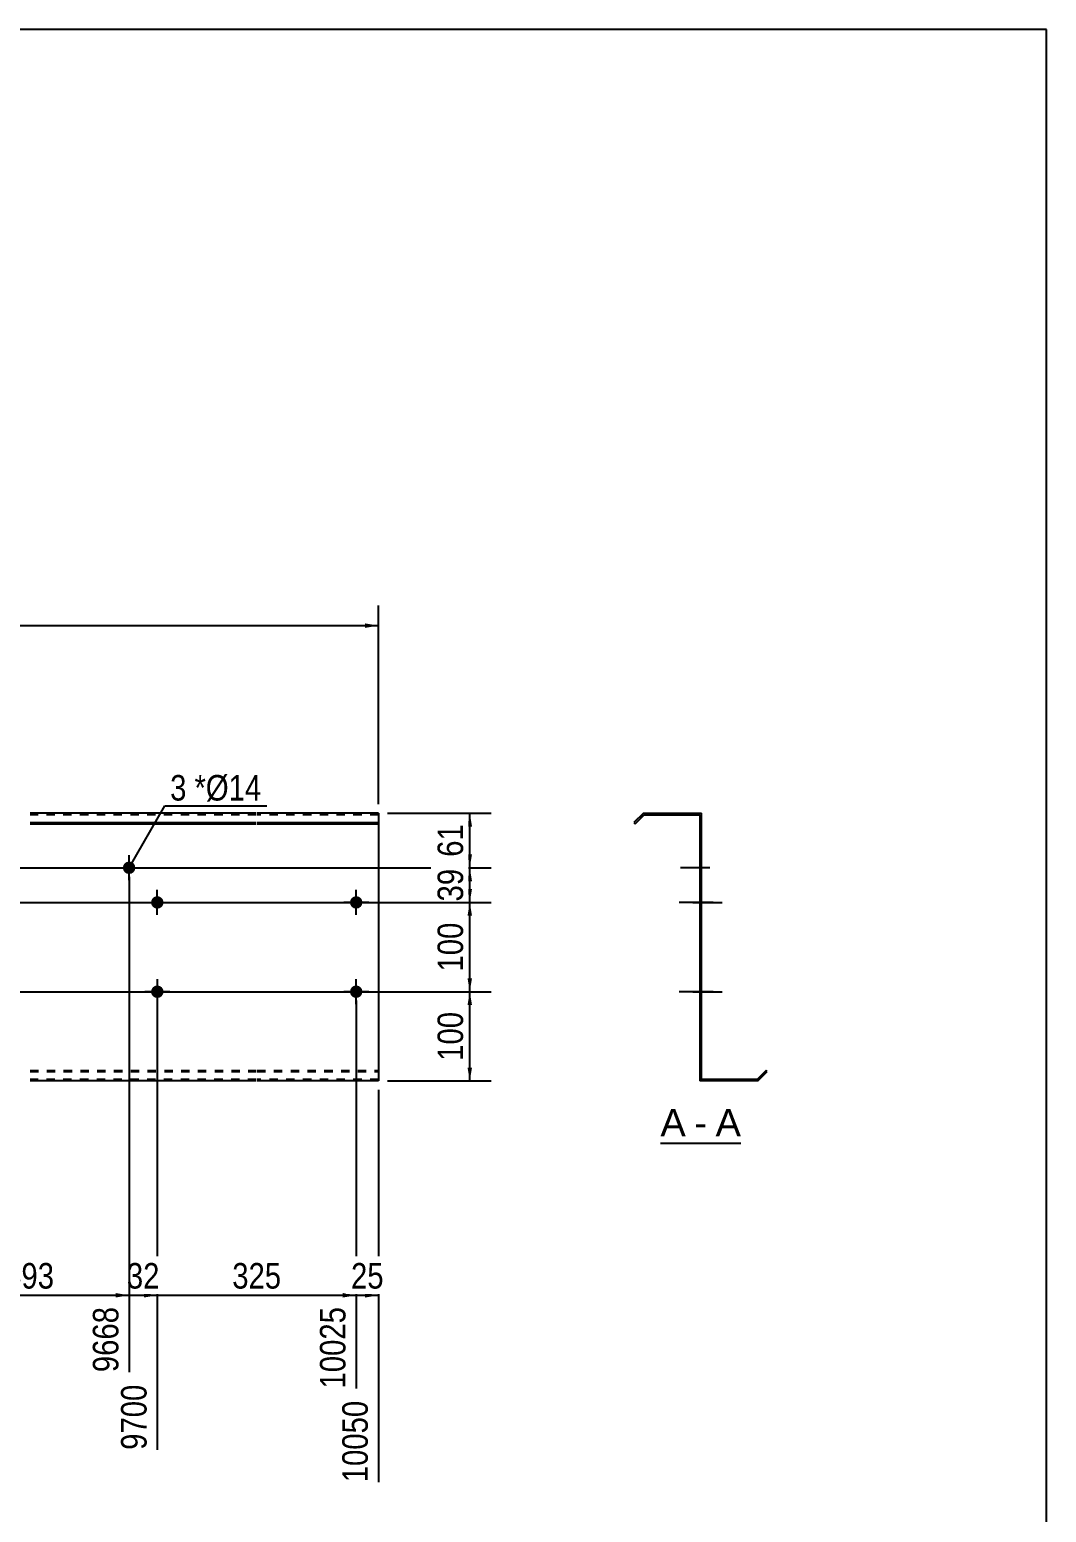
# Model space of a CAD drawing. Header units: millimetres. Extents: x -68 to 335, y -174 to 103.
# Drawn here: x 220.7 to 334.6, y -63.3 to 102.8 of the extents above; entities that cross this region are included whole.
import ezdxf

# ---------------------------------------------------------------- set-up
doc = ezdxf.new("R2010")
doc.units = ezdxf.units.MM
doc.linetypes.add('DXK_LINE_DOT1', pattern=[1.8814, 0.9407, -0.9407])
doc.styles.add('Arial', font='ARIAL.TTF', dxfattribs={"height": 0.2})
doc.styles.add('Arial Narrow', font='ARIALN.TTF', dxfattribs={"height": 0.2})

# ---------------------------------------------------------------- blocks, each defined once
blk = doc.blocks.new('Unknown-629097293-2005')
at = {"color": 5, "linetype": 'Continuous'}
for p, q in [((334.62, 102.75), (-65.38, 102.75)), ((334.62, -174.25), (334.62, 102.75))]:
    blk.add_line(p, q, dxfattribs=at)
blk = doc.blocks.new('Unknown-629097293-12 - 1227')
at = {"color": 7, "linetype": 'Continuous'}
blk.add_line((291.36, -21.95), (300.39, -21.95), dxfattribs=at)
at = {"color": 0, "linetype": 'Continuous'}
for points in [[(294.2, -21.2), (294.2, -18), (291.36, -18), (291.36, -21.2)], [(296.58, -21.2), (296.58, -18), (295.16, -18), (295.16, -21.2)], [(300.39, -21.2), (300.39, -18), (297.54, -18), (297.54, -21.2)]]:
    blk.add_wipeout(points, dxfattribs=at)
at = {"color": 96, "linetype": 'Continuous', "style": 'Arial'}
for s, p in [('A', (291.36, -21.2)), ('A', (297.54, -21.2)), ('-', (295.16, -21.2))]:
    blk.add_text(s, height=3.06, dxfattribs=at).set_placement(p)
blk = doc.blocks.new('Part-629097293-1204 - 1201')
at = {"color": 2, "linetype": 'Continuous'}
for p, q in [((246.07, 15), (220.72, 15)), ((259.77, 15), (246.17, 15)), ((259.77, 15), (259.77, 13.94)), ((220.72, 13.94), (246.07, 13.94)), ((220.72, 13.81), (246.07, 13.81)), ((246.17, 13.94), (259.77, 13.94)), ((246.17, 13.81), (259.77, 13.81)), ((259.77, 13.94), (259.77, -15)), ((246.07, -15), (220.72, -15)), ((259.77, -15), (246.17, -15))]:
    blk.add_line(p, q, dxfattribs=at)
at = {"color": 7, "linetype": 'DXK_LINE_DOT1'}
for p, q in [((246.07, 14.82), (220.72, 14.82)), ((259.77, 14.82), (246.17, 14.82)), ((220.72, -13.81), (246.07, -13.81)), ((220.72, -13.94), (246.07, -13.94)), ((246.07, -14.82), (220.72, -14.82)), ((246.17, -13.81), (259.77, -13.81)), ((246.17, -13.94), (259.77, -13.94)), ((259.77, -14.82), (246.17, -14.82))]:
    blk.add_line(p, q, dxfattribs=at)
blk = doc.blocks.new('Bolt-629097293-1208 - 1201')
at = {"linetype": 'Continuous'}
blk.add_hatch(color=3, dxfattribs=at).paths.add_polyline_path([(231.12, 8.88, -1), (232.52, 8.88, -1)])
at = {"color": 3, "linetype": 'Continuous'}
for p, q in [((231.82, 7.48), (231.82, 10.28)), ((230.42, 8.88), (233.22, 8.88))]:
    blk.add_line(p, q, dxfattribs=at)
blk = doc.blocks.new('Bolt-629097293-1220 - 1201')
at = {"linetype": 'Continuous'}
blk.add_hatch(color=3, dxfattribs=at).paths.add_polyline_path([(234.28, 5, -1), (235.68, 5, -1)])
at = {"color": 3, "linetype": 'Continuous'}
for p, q in [((233.58, 5), (236.38, 5)), ((234.98, 3.6), (234.98, 6.4))]:
    blk.add_line(p, q, dxfattribs=at)
blk = doc.blocks.new('Bolt-629097293-1221 - 1201')
at = {"linetype": 'Continuous'}
blk.add_hatch(color=3, dxfattribs=at).paths.add_polyline_path([(235.68, -5, -1), (234.28, -5, -1)])
at = {"color": 3, "linetype": 'Continuous'}
for p, q in [((234.98, -3.6), (234.98, -6.4)), ((236.38, -5), (233.58, -5))]:
    blk.add_line(p, q, dxfattribs=at)
blk = doc.blocks.new('Bolt-629097293-1222 - 1201')
at = {"linetype": 'Continuous'}
for points in [[(151.08, 5, -1), (152.48, 5, -1)], [(256.57, 5, -1), (257.97, 5, -1)]]:
    blk.add_hatch(color=3, dxfattribs=at).paths.add_polyline_path(points)
at = {"color": 3, "linetype": 'Continuous'}
for p, q in [((153.18, 5), (150.38, 5)), ((151.78, 3.6), (151.78, 6.4)), ((258.67, 5), (255.87, 5)), ((257.27, 3.6), (257.27, 6.4))]:
    blk.add_line(p, q, dxfattribs=at)
blk = doc.blocks.new('Bolt-629097293-1223 - 1201')
at = {"linetype": 'Continuous'}
for points in [[(151.08, -5, -1), (152.48, -5, -1)], [(256.57, -5, -1), (257.97, -5, -1)]]:
    blk.add_hatch(color=3, dxfattribs=at).paths.add_polyline_path(points)
at = {"color": 3, "linetype": 'Continuous'}
for p, q in [((151.78, -6.4), (151.78, -3.6)), ((257.27, -6.4), (257.27, -3.6)), ((153.18, -5), (150.38, -5)), ((258.67, -5), (255.87, -5))]:
    blk.add_line(p, q, dxfattribs=at)
blk = doc.blocks.new('Bolt-629097293-1232 - 1227')
at = {"linetype": 'Continuous'}
blk.add_hatch(color=3, dxfattribs=at).paths.add_polyline_path([(295.78, 9.58), (295.78, 8.18), (295.96, 8.18), (295.96, 9.58)])
at = {"color": 3, "linetype": 'Continuous'}
for p, q in [((296.91, 8.88), (293.61, 8.88)), ((295.96, 9.58), (295.78, 9.58)), ((295.96, 8.18), (295.78, 8.18))]:
    blk.add_line(p, q, dxfattribs=at)
blk = doc.blocks.new('Part-629097293-1228 - 1227')
at = {"color": 2, "linetype": 'Continuous'}
for p, q in [((289.46, 15), (288.4, 13.94)), ((289.46, 15), (295.96, 15)), ((295.96, -14.82), (295.96, 15)), ((288.4, 13.94), (288.53, 13.81)), ((288.53, 13.81), (289.54, 14.82)), ((289.54, 14.82), (295.78, 14.82)), ((295.78, 14.82), (295.78, -15)), ((302.21, -14.82), (295.96, -14.82)), ((303.21, -13.81), (302.21, -14.82)), ((302.28, -15), (303.34, -13.94)), ((303.34, -13.94), (303.21, -13.81)), ((302.28, -15), (295.78, -15))]:
    blk.add_line(p, q, dxfattribs=at)
blk = doc.blocks.new('Bolt-629097293-1229 - 1227')
at = {"linetype": 'Continuous'}
for points in [[(295.78, 5.7), (295.78, 4.3), (295.96, 4.3), (295.96, 5.7)], [(295.78, 5.7), (295.78, 4.3), (295.96, 4.3), (295.96, 5.7)], [(295.78, 5.7), (295.78, 4.3), (295.96, 4.3), (295.96, 5.7)], [(295.78, -4.3), (295.78, -5.7), (295.96, -5.7), (295.96, -4.3)], [(295.78, -4.3), (295.78, -5.7), (295.96, -5.7), (295.96, -4.3)], [(295.78, -4.3), (295.78, -5.7), (295.96, -5.7), (295.96, -4.3)]]:
    blk.add_hatch(color=3, dxfattribs=at).paths.add_polyline_path(points)
at = {"color": 3, "linetype": 'Continuous'}
for p, q in [((297.26, 5), (293.46, 5)), ((297.26, 5), (293.46, 5)), ((297.26, 5), (293.46, 5)), ((295.96, 5.7), (295.78, 5.7)), ((295.96, 5.7), (295.78, 5.7)), ((295.96, 5.7), (295.78, 5.7)), ((295.96, 4.3), (295.78, 4.3)), ((295.96, 4.3), (295.78, 4.3)), ((295.96, 4.3), (295.78, 4.3)), ((295.96, -4.3), (295.78, -4.3)), ((295.96, -4.3), (295.78, -4.3)), ((295.96, -4.3), (295.78, -4.3)), ((297.26, -5), (293.46, -5)), ((297.26, -5), (293.46, -5)), ((297.26, -5), (293.46, -5)), ((295.96, -5.7), (295.78, -5.7)), ((295.96, -5.7), (295.78, -5.7)), ((295.96, -5.7), (295.78, -5.7))]:
    blk.add_line(p, q, dxfattribs=at)
blk = doc.blocks.new('Bolt-629097293-1230 - 1227')
at = {"linetype": 'Continuous'}
blk.add_hatch(color=3, dxfattribs=at).paths.add_polyline_path([(295.96, -5.7), (295.96, -4.3), (295.78, -4.3), (295.78, -5.7)])
at = {"color": 3, "linetype": 'Continuous'}
for p, q in [((295.96, -4.3), (295.78, -4.3)), ((296.76, -5), (295.78, -5)), ((295.96, -5.7), (295.78, -5.7))]:
    blk.add_line(p, q, dxfattribs=at)
blk = doc.blocks.new('Bolt-629097293-1231 - 1227')
at = {"linetype": 'Continuous'}
blk.add_hatch(color=3, dxfattribs=at).paths.add_polyline_path([(295.78, 5.7), (295.78, 4.3), (295.96, 4.3), (295.96, 5.7)])
at = {"color": 3, "linetype": 'Continuous'}
for p, q in [((296.91, 5), (293.61, 5)), ((295.96, 5.7), (295.78, 5.7)), ((295.96, 4.3), (295.78, 4.3))]:
    blk.add_line(p, q, dxfattribs=at)
blk = doc.blocks.new('Bolt-629097293-1233 - 1227')
at = {"linetype": 'Continuous'}
blk.add_hatch(color=3, dxfattribs=at).paths.add_polyline_path([(295.78, 9.58), (295.78, 8.18), (295.96, 8.18), (295.96, 9.58)])
at = {"color": 3, "linetype": 'Continuous'}
for p, q in [((296.91, 8.88), (293.61, 8.88)), ((295.96, 9.58), (295.78, 9.58)), ((295.96, 8.18), (295.78, 8.18))]:
    blk.add_line(p, q, dxfattribs=at)
blk = doc.blocks.new('Bolt-629097293-1234 - 1227')
at = {"linetype": 'Continuous'}
for points in [[(295.78, 5.7), (295.78, 4.3), (295.96, 4.3), (295.96, 5.7)], [(295.78, 5.7), (295.78, 4.3), (295.96, 4.3), (295.96, 5.7)], [(295.78, 5.7), (295.78, 4.3), (295.96, 4.3), (295.96, 5.7)], [(295.78, -4.3), (295.78, -5.7), (295.96, -5.7), (295.96, -4.3)], [(295.78, -4.3), (295.78, -5.7), (295.96, -5.7), (295.96, -4.3)], [(295.78, -4.3), (295.78, -5.7), (295.96, -5.7), (295.96, -4.3)]]:
    blk.add_hatch(color=3, dxfattribs=at).paths.add_polyline_path(points)
at = {"color": 3, "linetype": 'Continuous'}
for p, q in [((297.26, 5), (293.46, 5)), ((297.26, 5), (293.46, 5)), ((297.26, 5), (293.46, 5)), ((295.96, 5.7), (295.78, 5.7)), ((295.96, 5.7), (295.78, 5.7)), ((295.96, 5.7), (295.78, 5.7)), ((295.96, 4.3), (295.78, 4.3)), ((295.96, 4.3), (295.78, 4.3)), ((295.96, 4.3), (295.78, 4.3)), ((295.96, -4.3), (295.78, -4.3)), ((295.96, -4.3), (295.78, -4.3)), ((295.96, -4.3), (295.78, -4.3)), ((297.26, -5), (293.46, -5)), ((297.26, -5), (293.46, -5)), ((297.26, -5), (293.46, -5)), ((295.96, -5.7), (295.78, -5.7)), ((295.96, -5.7), (295.78, -5.7)), ((295.96, -5.7), (295.78, -5.7))]:
    blk.add_line(p, q, dxfattribs=at)
blk = doc.blocks.new('Bolt-629097293-1235 - 1227')
at = {"linetype": 'Continuous'}
blk.add_hatch(color=3, dxfattribs=at).paths.add_polyline_path([(295.96, -5.7), (295.96, -4.3), (295.78, -4.3), (295.78, -5.7)])
at = {"color": 3, "linetype": 'Continuous'}
for p, q in [((295.96, -4.3), (295.78, -4.3)), ((296.76, -5), (295.78, -5)), ((295.96, -5.7), (295.78, -5.7))]:
    blk.add_line(p, q, dxfattribs=at)
blk = doc.blocks.new('Bolt-629097293-1236 - 1227')
at = {"linetype": 'Continuous'}
blk.add_hatch(color=3, dxfattribs=at).paths.add_polyline_path([(295.78, 5.7), (295.78, 4.3), (295.96, 4.3), (295.96, 5.7)])
at = {"color": 3, "linetype": 'Continuous'}
for p, q in [((296.91, 5), (293.61, 5)), ((295.96, 5.7), (295.78, 5.7)), ((295.96, 4.3), (295.78, 4.3))]:
    blk.add_line(p, q, dxfattribs=at)
blk = doc.blocks.new('Bolt-629097293-1237 - 1227')
at = {"linetype": 'Continuous'}
blk.add_hatch(color=3, dxfattribs=at).paths.add_polyline_path([(295.78, 9.58), (295.78, 8.18), (295.96, 8.18), (295.96, 9.58)])
at = {"color": 3, "linetype": 'Continuous'}
for p, q in [((296.91, 8.88), (293.61, 8.88)), ((295.96, 9.58), (295.78, 9.58)), ((295.96, 8.18), (295.78, 8.18))]:
    blk.add_line(p, q, dxfattribs=at)
blk = doc.blocks.new('Bolt-629097293-1238 - 1227')
at = {"linetype": 'Continuous'}
blk.add_hatch(color=3, dxfattribs=at).paths.add_polyline_path([(295.78, 9.58), (295.78, 8.18), (295.96, 8.18), (295.96, 9.58)])
at = {"color": 3, "linetype": 'Continuous'}
for p, q in [((296.91, 8.88), (293.61, 8.88)), ((295.96, 9.58), (295.78, 9.58)), ((295.96, 8.18), (295.78, 8.18))]:
    blk.add_line(p, q, dxfattribs=at)
blk = doc.blocks.new('Bolt-629097293-1239 - 1227')
at = {"linetype": 'Continuous'}
for points in [[(295.96, 4.3), (295.96, 5.7), (295.78, 5.7), (295.78, 4.3)], [(295.96, -5.7), (295.96, -4.3), (295.78, -4.3), (295.78, -5.7)]]:
    blk.add_hatch(color=3, dxfattribs=at).paths.add_polyline_path(points)
at = {"color": 3, "linetype": 'Continuous'}
for p, q in [((295.96, 5), (293.78, 5)), ((295.96, 5.7), (295.78, 5.7)), ((295.96, 4.3), (295.78, 4.3)), ((295.96, -4.3), (295.78, -4.3)), ((295.96, -5), (293.78, -5)), ((295.96, -5.7), (295.78, -5.7))]:
    blk.add_line(p, q, dxfattribs=at)
blk = doc.blocks.new('Bolt-629097293-1240 - 1227')
at = {"linetype": 'Continuous'}
blk.add_hatch(color=3, dxfattribs=at).paths.add_polyline_path([(295.78, 5.7), (295.78, 4.3), (295.96, 4.3), (295.96, 5.7)])
at = {"color": 3, "linetype": 'Continuous'}
for p, q in [((296.91, 5), (293.61, 5)), ((295.96, 5.7), (295.78, 5.7)), ((295.96, 4.3), (295.78, 4.3))]:
    blk.add_line(p, q, dxfattribs=at)
blk = doc.blocks.new('Bolt-629097293-1241 - 1227')
at = {"linetype": 'Continuous'}
blk.add_hatch(color=3, dxfattribs=at).paths.add_polyline_path([(295.96, -5.7), (295.96, -4.3), (295.78, -4.3), (295.78, -5.7)])
at = {"color": 3, "linetype": 'Continuous'}
for p, q in [((295.96, -4.3), (295.78, -4.3)), ((296.76, -5), (295.78, -5)), ((295.96, -5.7), (295.78, -5.7))]:
    blk.add_line(p, q, dxfattribs=at)
blk = doc.blocks.new('Bolt-629097293-1242 - 1227')
at = {"linetype": 'Continuous'}
blk.add_hatch(color=3, dxfattribs=at).paths.add_polyline_path([(295.78, 5.7), (295.78, 4.3), (295.96, 4.3), (295.96, 5.7)])
blk.add_hatch(color=3, dxfattribs=at).paths.add_polyline_path([(295.78, 5.7), (295.78, 4.3), (295.96, 4.3), (295.96, 5.7)])
at = {"color": 3, "linetype": 'Continuous'}
for p, q in [((294.98, 5), (298.28, 5)), ((294.98, 5), (298.28, 5)), ((295.78, 5.7), (295.96, 5.7)), ((295.78, 5.7), (295.96, 5.7)), ((295.78, 4.3), (295.96, 4.3)), ((295.78, 4.3), (295.96, 4.3))]:
    blk.add_line(p, q, dxfattribs=at)
blk = doc.blocks.new('Bolt-629097293-1243 - 1227')
at = {"linetype": 'Continuous'}
blk.add_hatch(color=3, dxfattribs=at).paths.add_polyline_path([(295.78, -4.3), (295.78, -5.7), (295.96, -5.7), (295.96, -4.3)])
blk.add_hatch(color=3, dxfattribs=at).paths.add_polyline_path([(295.78, -4.3), (295.78, -5.7), (295.96, -5.7), (295.96, -4.3)])
at = {"color": 3, "linetype": 'Continuous'}
for p, q in [((295.78, -4.3), (295.96, -4.3)), ((295.78, -4.3), (295.96, -4.3)), ((294.98, -5), (298.28, -5)), ((294.98, -5), (298.28, -5)), ((295.78, -5.7), (295.96, -5.7)), ((295.78, -5.7), (295.96, -5.7))]:
    blk.add_line(p, q, dxfattribs=at)
blk = doc.blocks.new('Bolt-629097293-1244 - 1227')
at = {"linetype": 'Continuous'}
blk.add_hatch(color=3, dxfattribs=at).paths.add_polyline_path([(295.78, 5.7), (295.78, 4.3), (295.96, 4.3), (295.96, 5.7)])
at = {"color": 3, "linetype": 'Continuous'}
for p, q in [((296.91, 5), (293.61, 5)), ((295.96, 5.7), (295.78, 5.7)), ((295.96, 4.3), (295.78, 4.3))]:
    blk.add_line(p, q, dxfattribs=at)
blk = doc.blocks.new('Bolt-629097293-1245 - 1227')
at = {"linetype": 'Continuous'}
blk.add_hatch(color=3, dxfattribs=at).paths.add_polyline_path([(295.96, -5.7), (295.96, -4.3), (295.78, -4.3), (295.78, -5.7)])
at = {"color": 3, "linetype": 'Continuous'}
for p, q in [((295.96, -4.3), (295.78, -4.3)), ((296.76, -5), (295.78, -5)), ((295.96, -5.7), (295.78, -5.7))]:
    blk.add_line(p, q, dxfattribs=at)
blk = doc.blocks.new('Bolt-629097293-1246 - 1227')
at = {"linetype": 'Continuous'}
blk.add_hatch(color=3, dxfattribs=at).paths.add_polyline_path([(295.78, 5.7), (295.78, 4.3), (295.96, 4.3), (295.96, 5.7)])
blk.add_hatch(color=3, dxfattribs=at).paths.add_polyline_path([(295.78, 5.7), (295.78, 4.3), (295.96, 4.3), (295.96, 5.7)])
at = {"color": 3, "linetype": 'Continuous'}
for p, q in [((294.98, 5), (298.28, 5)), ((294.98, 5), (298.28, 5)), ((295.78, 5.7), (295.96, 5.7)), ((295.78, 5.7), (295.96, 5.7)), ((295.78, 4.3), (295.96, 4.3)), ((295.78, 4.3), (295.96, 4.3))]:
    blk.add_line(p, q, dxfattribs=at)
blk = doc.blocks.new('Bolt-629097293-1247 - 1227')
at = {"linetype": 'Continuous'}
blk.add_hatch(color=3, dxfattribs=at).paths.add_polyline_path([(295.78, -4.3), (295.78, -5.7), (295.96, -5.7), (295.96, -4.3)])
blk.add_hatch(color=3, dxfattribs=at).paths.add_polyline_path([(295.78, -4.3), (295.78, -5.7), (295.96, -5.7), (295.96, -4.3)])
at = {"color": 3, "linetype": 'Continuous'}
for p, q in [((295.78, -4.3), (295.96, -4.3)), ((295.78, -4.3), (295.96, -4.3)), ((294.98, -5), (298.28, -5)), ((294.98, -5), (298.28, -5)), ((295.78, -5.7), (295.96, -5.7)), ((295.78, -5.7), (295.96, -5.7))]:
    blk.add_line(p, q, dxfattribs=at)
blk = doc.blocks.new('StraightDimension-629097293-1359 - 1201')
at = {"linetype": 'Continuous'}
for points in [[(269.75, 13.5), (270, 15), (270.25, 13.5)], [(270.25, 10.38), (270, 8.88), (269.75, 10.38)]]:
    blk.add_hatch(color=7, dxfattribs=at).paths.add_polyline_path(points)
at = {"color": 7, "linetype": 'Continuous'}
for p, q in [((260.77, 15), (272.4, 15)), ((270, 8.88), (270, 15)), ((83.54, 8.88), (272.4, 8.88))]:
    blk.add_line(p, q, dxfattribs=at)
at = {"color": 0}
blk.add_wipeout([(269.85, 14.37), (265.65, 14.37), (265.65, 9.51), (269.85, 9.51)], dxfattribs=at)
at = {"color": 3, "style": 'Arial Narrow'}
blk.add_text('61', height=2.863, rotation=90.0002, dxfattribs=at).set_placement((269.25, 10.11))
blk = doc.blocks.new('StraightDimension-629097293-1263 - 1201')
at = {"linetype": 'Continuous'}
blk.add_hatch(color=7, dxfattribs=at).paths.add_polyline_path([(255.77, -38.75), (257.27, -39), (255.77, -39.25)])
at = {"color": 7, "linetype": 'Continuous'}
for p, q in [((234.98, -6), (234.98, -56.31)), ((257.27, -6), (257.27, -49.44)), ((234.98, -39), (257.27, -39))]:
    blk.add_line(p, q, dxfattribs=at)
at = {"color": 0}
blk.add_wipeout([(249.46, -38.85), (249.46, -34.65), (242.78, -34.65), (242.78, -38.85)], dxfattribs=at)
at = {"color": 0, "linetype": 'Continuous'}
blk.add_wipeout([(256.67, -39.7), (252.47, -39.7), (252.47, -50.04), (256.67, -50.04)], dxfattribs=at)
at = {"color": 3, "style": 'Arial Narrow'}
blk.add_text('325', height=2.863, dxfattribs=at).set_placement((243.38, -38.25))
at = {"color": 3, "linetype": 'Continuous', "style": 'Arial Narrow'}
blk.add_text('10025', height=2.863, rotation=90.0002, dxfattribs=at).set_placement((256.07, -49.44))
blk = doc.blocks.new('StraightDimension-629097293-1262 - 1201')
at = {"linetype": 'Continuous'}
blk.add_hatch(color=7, dxfattribs=at).paths.add_polyline_path([(258.27, -38.75), (259.77, -39), (258.27, -39.25)])
at = {"color": 7, "linetype": 'Continuous'}
for p, q in [((257.27, -6), (257.27, -49.44)), ((259.77, -16), (259.77, -59.94)), ((257.27, -39), (259.77, -39))]:
    blk.add_line(p, q, dxfattribs=at)
at = {"color": 0}
blk.add_wipeout([(260.95, -38.85), (260.95, -34.65), (256.09, -34.65), (256.09, -38.85)], dxfattribs=at)
at = {"color": 0, "linetype": 'Continuous'}
blk.add_wipeout([(259.17, -50.2), (254.97, -50.2), (254.97, -60.54), (259.17, -60.54)], dxfattribs=at)
at = {"color": 3, "style": 'Arial Narrow'}
blk.add_text('25', height=2.863, dxfattribs=at).set_placement((256.69, -38.25))
at = {"color": 3, "linetype": 'Continuous', "style": 'Arial Narrow'}
blk.add_text('10050', height=2.863, rotation=90.0002, dxfattribs=at).set_placement((258.57, -59.94))
blk = doc.blocks.new('StraightDimension-629097293-1264 - 1201')
at = {"linetype": 'Continuous'}
blk.add_hatch(color=7, dxfattribs=at).paths.add_polyline_path([(233.48, -38.75), (234.98, -39), (233.48, -39.25)])
at = {"color": 7, "linetype": 'Continuous'}
for p, q in [((231.82, 7.88), (231.82, -47.61)), ((234.98, -6), (234.98, -56.31)), ((231.82, -39), (234.98, -39))]:
    blk.add_line(p, q, dxfattribs=at)
at = {"color": 0}
blk.add_wipeout([(235.83, -38.85), (235.83, -34.65), (230.97, -34.65), (230.97, -38.85)], dxfattribs=at)
at = {"color": 0, "linetype": 'Continuous'}
blk.add_wipeout([(234.38, -48.4), (230.18, -48.4), (230.18, -56.91), (234.38, -56.91)], dxfattribs=at)
at = {"color": 3, "style": 'Arial Narrow'}
blk.add_text('32', height=2.863, dxfattribs=at).set_placement((231.57, -38.25))
at = {"color": 3, "linetype": 'Continuous', "style": 'Arial Narrow'}
blk.add_text('9700', height=2.863, rotation=90.0002, dxfattribs=at).set_placement((233.78, -56.31))
blk = doc.blocks.new('StraightDimension-629097293-1265 - 1201')
at = {"linetype": 'Continuous'}
blk.add_hatch(color=7, dxfattribs=at).paths.add_polyline_path([(230.32, -38.75), (231.82, -39), (230.32, -39.25)])
at = {"color": 7, "linetype": 'Continuous'}
for p, q in [((231.82, 7.88), (231.82, -47.61)), ((209.53, -6), (209.53, -47.61)), ((209.53, -39), (231.82, -39))]:
    blk.add_line(p, q, dxfattribs=at)
at = {"color": 0}
blk.add_wipeout([(224.01, -38.85), (224.01, -34.65), (217.33, -34.65), (217.33, -38.85)], dxfattribs=at)
at = {"color": 0, "linetype": 'Continuous'}
blk.add_wipeout([(231.22, -39.7), (227.02, -39.7), (227.02, -48.21), (231.22, -48.21)], dxfattribs=at)
at = {"color": 3, "style": 'Arial Narrow'}
blk.add_text('593', height=2.863, dxfattribs=at).set_placement((217.93, -38.25))
at = {"color": 3, "linetype": 'Continuous', "style": 'Arial Narrow'}
blk.add_text('9668', height=2.863, rotation=90.0002, dxfattribs=at).set_placement((230.62, -47.61))
blk = doc.blocks.new('StraightDimension-629097293-1360 - 1201')
at = {"linetype": 'Continuous'}
for points in [[(269.75, 7.38), (270, 8.88), (270.25, 7.38)], [(270.25, 6.5), (270, 5), (269.75, 6.5)]]:
    blk.add_hatch(color=7, dxfattribs=at).paths.add_polyline_path(points)
at = {"color": 7, "linetype": 'Continuous'}
for p, q in [((83.54, 8.88), (272.4, 8.88)), ((270, 5), (270, 8.88)), ((108.99, 5), (272.4, 5))]:
    blk.add_line(p, q, dxfattribs=at)
at = {"color": 0}
blk.add_wipeout([(269.85, 9.37), (265.65, 9.37), (265.65, 4.51), (269.85, 4.51)], dxfattribs=at)
at = {"color": 3, "style": 'Arial Narrow'}
blk.add_text('39', height=2.863, rotation=90.0002, dxfattribs=at).set_placement((269.25, 5.11))
blk = doc.blocks.new('StraightDimension-629097293-1361 - 1201')
at = {"linetype": 'Continuous'}
for points in [[(269.75, 3.5), (270, 5), (270.25, 3.5)], [(270.25, -3.5), (270, -5), (269.75, -3.5)]]:
    blk.add_hatch(color=7, dxfattribs=at).paths.add_polyline_path(points)
at = {"color": 7, "linetype": 'Continuous'}
for p, q in [((108.99, 5), (272.4, 5)), ((270, -5), (270, 5)), ((108.99, -5), (272.4, -5))]:
    blk.add_line(p, q, dxfattribs=at)
at = {"color": 0}
blk.add_wipeout([(269.85, 3.34), (265.65, 3.34), (265.65, -3.34), (269.85, -3.34)], dxfattribs=at)
at = {"color": 3, "style": 'Arial Narrow'}
blk.add_text('100', height=2.863, rotation=90.0002, dxfattribs=at).set_placement((269.25, -2.74))
blk = doc.blocks.new('StraightDimension-629097293-1362 - 1201')
at = {"linetype": 'Continuous'}
for points in [[(269.75, -6.5), (270, -5), (270.25, -6.5)], [(270.25, -13.5), (270, -15), (269.75, -13.5)]]:
    blk.add_hatch(color=7, dxfattribs=at).paths.add_polyline_path(points)
at = {"color": 7, "linetype": 'Continuous'}
for p, q in [((108.99, -5), (272.4, -5)), ((270, -15), (270, -5)), ((260.77, -15), (272.4, -15))]:
    blk.add_line(p, q, dxfattribs=at)
at = {"color": 0}
blk.add_wipeout([(269.85, -6.66), (265.65, -6.66), (265.65, -13.34), (269.85, -13.34)], dxfattribs=at)
at = {"color": 3, "style": 'Arial Narrow'}
blk.add_text('100', height=2.863, rotation=90.0002, dxfattribs=at).set_placement((269.25, -12.74))
blk = doc.blocks.new('StraightDimension-629097293-1393 - 1201')
at = {"linetype": 'Continuous'}
blk.add_hatch(color=7, dxfattribs=at).paths.add_polyline_path([(258.27, 36.25), (259.77, 36), (258.27, 35.75)])
at = {"color": 7, "linetype": 'Continuous'}
for p, q in [((259.77, 16), (259.77, 38.25)), ((0, 36), (259.77, 36))]:
    blk.add_line(p, q, dxfattribs=at)
blk = doc.blocks.new('MarkSet-629097293-1415 - 1201')
at = {"color": 0}
for points in [[(238.25, 16.41), (238.25, 19.41), (236.42, 19.41), (236.42, 16.41)], [(240.42, 16.41), (240.42, 19.41), (239.15, 19.41), (239.15, 16.41)]]:
    blk.add_wipeout(points, dxfattribs=at)
for points in [[(238.25, 16.41), (238.25, 19.41), (236.42, 19.41), (236.42, 16.41)], [(240.42, 16.41), (240.42, 19.41), (239.15, 19.41), (239.15, 16.41)]]:
    blk.add_wipeout(points, dxfattribs=at)
at = {"color": 7, "linetype": 'Continuous'}
blk.add_line((231.82, 8.88), (235.82, 15.81), dxfattribs=at)
at = {"color": 3, "style": 'Arial Narrow'}
blk.add_text('3', height=2.86, dxfattribs=at).set_placement((236.42, 16.41))
at = {"color": 0}
blk.add_wipeout([(246.64, 16.41), (246.64, 19.41), (240.42, 19.41), (240.42, 16.41)], dxfattribs=at)
blk.add_wipeout([(246.64, 16.41), (246.64, 19.41), (240.42, 19.41), (240.42, 16.41)], dxfattribs=at)
at = {"color": 7, "linetype": 'Continuous'}
blk.add_line((235.82, 15.81), (247.24, 15.81), dxfattribs=at)
at = {"color": 3, "style": 'Arial Narrow'}
for s, height, p in [('*', 2.86, (239.15, 16.41)), ('Ø14', 2.863, (240.42, 16.41))]:
    blk.add_text(s, height=height, dxfattribs=at).set_placement(p)

msp = doc.modelspace()

# ---------------------------------------------------------------- block references
for name in ['Unknown-629097293-2005', 'Part-629097293-1204 - 1201', 'Part-629097293-1228 - 1227', 'Bolt-629097293-1208 - 1201', 'Bolt-629097293-1232 - 1227', 'Bolt-629097293-1233 - 1227', 'Bolt-629097293-1237 - 1227', 'Bolt-629097293-1238 - 1227', 'Bolt-629097293-1222 - 1201', 'Bolt-629097293-1220 - 1201', 'Bolt-629097293-1229 - 1227', 'Bolt-629097293-1234 - 1227', 'Bolt-629097293-1231 - 1227', 'Bolt-629097293-1236 - 1227', 'Bolt-629097293-1240 - 1227', 'Bolt-629097293-1244 - 1227', 'Bolt-629097293-1239 - 1227', 'Bolt-629097293-1242 - 1227', 'Bolt-629097293-1246 - 1227', 'Bolt-629097293-1223 - 1201', 'Bolt-629097293-1221 - 1201', 'Bolt-629097293-1243 - 1227', 'Bolt-629097293-1247 - 1227', 'Bolt-629097293-1230 - 1227', 'Bolt-629097293-1235 - 1227', 'Bolt-629097293-1241 - 1227', 'Bolt-629097293-1245 - 1227']:
    msp.add_blockref(name, (0, 0))

# ---------------------------------------------------------------- next in the draw order: block references
for name in ['StraightDimension-629097293-1393 - 1201', 'StraightDimension-629097293-1359 - 1201', 'StraightDimension-629097293-1263 - 1201', 'Unknown-629097293-12 - 1227']:
    msp.add_blockref(name, (0, 0))

# ---------------------------------------------------------------- next in the draw order: block references
for name in ['StraightDimension-629097293-1264 - 1201', 'StraightDimension-629097293-1262 - 1201']:
    msp.add_blockref(name, (0, 0))

# ---------------------------------------------------------------- next in the draw order: block references
msp.add_blockref('StraightDimension-629097293-1265 - 1201', (0, 0))

# ---------------------------------------------------------------- next in the draw order: block references
msp.add_blockref('StraightDimension-629097293-1360 - 1201', (0, 0))

# ---------------------------------------------------------------- next in the draw order: block references
for name in ['MarkSet-629097293-1415 - 1201', 'StraightDimension-629097293-1361 - 1201']:
    msp.add_blockref(name, (0, 0))

# ---------------------------------------------------------------- next in the draw order: block references
msp.add_blockref('StraightDimension-629097293-1362 - 1201', (0, 0))

doc.saveas('drawing.dxf')
